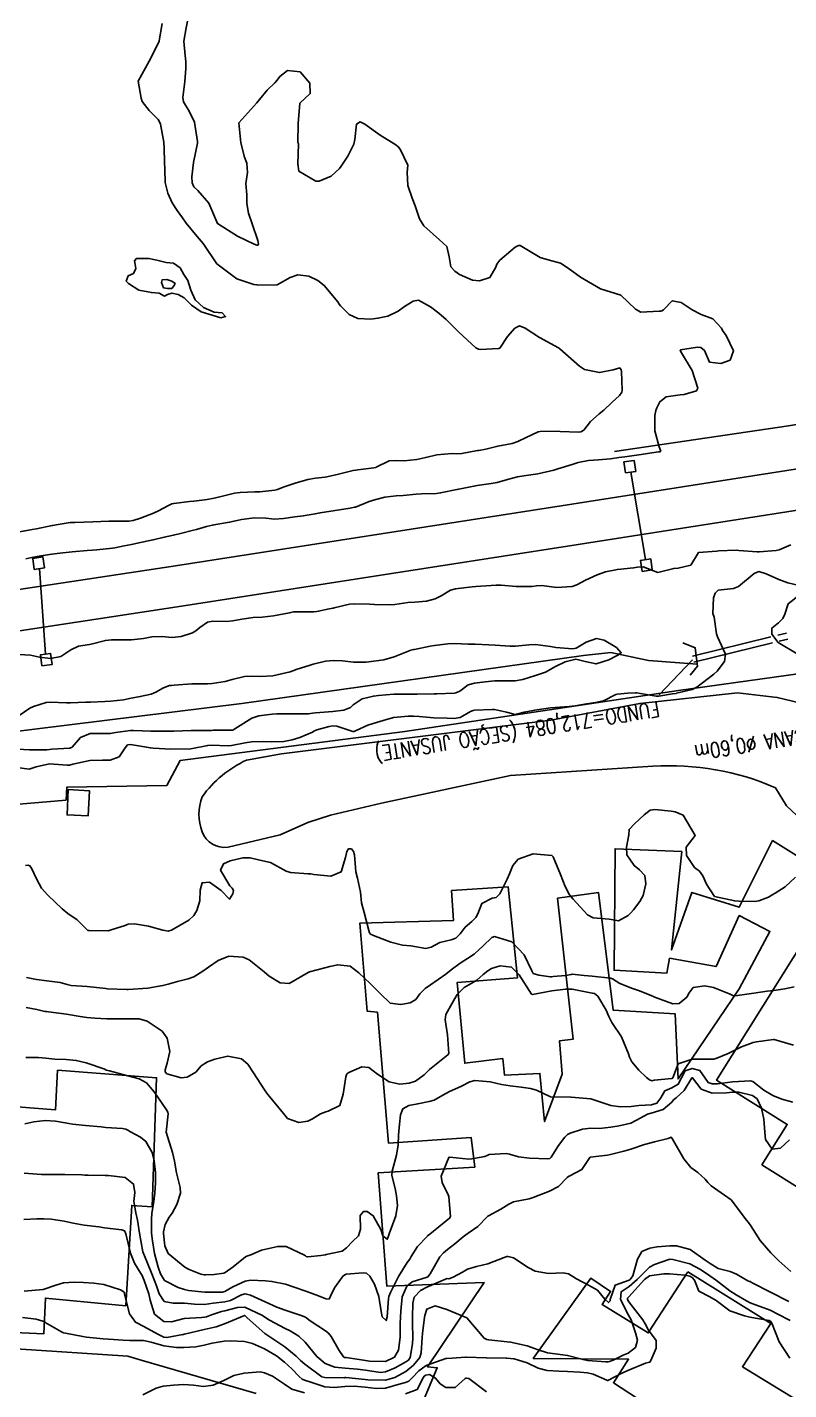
# Model space of a CAD drawing. Header units: metres. Extents: x 307586 to 320046, y 7427249 to 7434250.
# Drawn here: x 309753 to 309828.4, y 7432455.7 to 7432590.5 of the extents above; entities that cross this region are included whole.
import ezdxf

# ---------------------------------------------------------------- set-up
doc = ezdxf.new("R2010")
doc.units = ezdxf.units.M
doc.header["$MEASUREMENT"] = 0
doc.linetypes.add('TRACEJADO', pattern=[8.7, 8, -0.7])
for name, color, linetype in [('BUEIRO', 151, 'Continuous'), ('Curvas de Nivel 1m', 11, 'Continuous'), ('Curvas de Nivel 5m', 15, 'Continuous'), ('Divisa', 42, 'FENCELINE2'), ('Edificações', 30, 'Continuous'), ('Hidrografia', 140, 'Continuous'), ('Linha Férrea', 20, 'Continuous'), ('Pontes_Viadutos_Tubos', 190, 'Continuous'), ('Portico', 45, 'Continuous'), ('TEXTO', 45, 'Continuous'), ('Vias Primárias', 230, 'Continuous'), ('Vias Secundárias', 230, 'Continuous')]:
    doc.layers.add(name, color=color, linetype=linetype)
doc.styles.add('ROMANS', font='romans', dxfattribs={"height": 0.2})
doc.linetypes.add('FENCELINE2', pattern='A,0.25,-0.1,[132,ltypeshp.shx,S=0.1,R=0,X=-0.1,Y=0],-0.1,1', length=1.45)

msp = doc.modelspace()

# ---------------------------------------------------------------- linework, layer by layer
at = {"layer": 'BUEIRO', "linetype": 'TRACEJADO', "flags": 128}
for points in [[(309818.86, 7432528.26), (309828.17, 7432530.55)], [(309819, 7432527.68), (309828.31, 7432529.96)]]:
    msp.add_lwpolyline(points, dxfattribs=at)
at = {"layer": 'Curvas de Nivel 1m', "flags": 128}
for points, elevation in [([(309752.21, 7432540.57), (309753.47, 7432540.79), (309753.9, 7432540.87), (309755.47, 7432541.2), (309755.54, 7432541.21), (309755.87, 7432541.28), (309757.24, 7432541.5), (309757.48, 7432541.51), (309757.72, 7432541.51), (309759.48, 7432541.56), (309761.07, 7432541.62), (309761.48, 7432541.64), (309763.04, 7432541.64), (309763.48, 7432541.68), (309764.22, 7432541.91), (309765.49, 7432542.43), (309765.99, 7432542.65), (309766.9, 7432543.15), (309767.3, 7432543.34), (309767.5, 7432543.38), (309769.05, 7432543.57), (309769.5, 7432543.62), (309770.81, 7432543.79), (309771.51, 7432543.92), (309772.45, 7432544.14), (309773.51, 7432544.4), (309774.09, 7432544.48), (309775.52, 7432544.52), (309776.02, 7432544.53), (309777.52, 7432544.7), (309777.76, 7432544.78), (309778.34, 7432545.01), (309779.53, 7432545.4), (309780.76, 7432545.75), (309781.53, 7432545.88), (309782.5, 7432546), (309783.54, 7432546.21), (309785.26, 7432546.65), (309785.54, 7432546.69), (309785.74, 7432546.72), (309787.3, 7432546.9), (309787.5, 7432546.94), (309787.54, 7432546.96), (309788.84, 7432547.59), (309789.55, 7432547.65), (309790.3, 7432547.61), (309791.55, 7432547.72), (309792.45, 7432547.94), (309793.56, 7432548.19), (309795.07, 7432548.32), (309795.56, 7432548.31), (309796.03, 7432548.33), (309797.56, 7432548.62), (309797.7, 7432548.64), (309798.39, 7432548.77), (309799.33, 7432549), (309799.57, 7432549.06), (309800.99, 7432549.32), (309801.57, 7432549.5), (309802.38, 7432549.92), (309803.59, 7432550.48), (309803.79, 7432550.51), (309805.59, 7432550.53), (309805.75, 7432550.52), (309807.59, 7432550.43), (309807.79, 7432550.46), (309808.1, 7432550.65), (309808.77, 7432551.48), (309809.61, 7432552.26), (309810.07, 7432552.63), (309810.88, 7432553.37), (309811.64, 7432554.08), (309811.85, 7432554.4), (309811.89, 7432554.61), (309811.82, 7432556.45), (309811.79, 7432556.61), (309811.66, 7432556.79), (309811.01, 7432556.62), (309809.66, 7432556.33), (309808.18, 7432556.65), (309807.67, 7432556.98), (309805.73, 7432558.68), (309805.68, 7432558.72), (309805.58, 7432558.79), (309803.7, 7432559.81), (309802.29, 7432560.72), (309801.72, 7432560.96), (309801.27, 7432560.74), (309800.55, 7432559.9), (309799.77, 7432558.76), (309799.68, 7432558.72), (309797.84, 7432558.62), (309797.68, 7432558.65), (309797.42, 7432558.78), (309795.71, 7432560.33), (309795.25, 7432560.81), (309794.48, 7432561.58), (309793.73, 7432562.23), (309792.93, 7432562.84), (309791.74, 7432563.49), (309791.2, 7432563.4), (309790.36, 7432562.87), (309789.73, 7432562.43), (309788.69, 7432561.93), (309787.72, 7432561.72), (309787.02, 7432561.61), (309785.72, 7432561.68), (309784.86, 7432562.07), (309784, 7432562.95), (309783.89, 7432563.1), (309783.74, 7432563.33), (309782.4, 7432564.96), (309781.76, 7432565.46), (309780.86, 7432565.89), (309779.77, 7432566), (309779.02, 7432565.74), (309777.75, 7432565.02), (309775.8, 7432564.99), (309775.75, 7432565.01), (309775.72, 7432565.01), (309775.42, 7432565.05), (309773.76, 7432565.62), (309771.78, 7432567.09), (309770.4, 7432569.1), (309769.81, 7432569.81), (309768.73, 7432571.13), (309768.36, 7432571.65), (309767.85, 7432572.37), (309767.33, 7432573.15), (309766.91, 7432574.1), (309766.64, 7432575.15), (309766.6, 7432576.45), (309766.59, 7432577.15), (309766.55, 7432578.52), (309766.53, 7432579.15), (309766.2, 7432580.91), (309766.1, 7432581.16), (309765.96, 7432581.38), (309765.05, 7432582.26), (309764.37, 7432583.18), (309764.27, 7432583.48), (309763.99, 7432585.19), (309765.06, 7432587.17), (309766.04, 7432589.09), (309766.06, 7432589.14), (309766.06, 7432589.16), (309766.34, 7432590.89)], 712), ([(309752.84, 7432537.91), (309753.43, 7432538.03), (309754.33, 7432538.19), (309755.43, 7432538.37), (309756.23, 7432538.47), (309757.44, 7432538.61), (309758.93, 7432538.73), (309759.44, 7432538.75), (309759.89, 7432538.78), (309761.44, 7432538.96), (309761.66, 7432538.99), (309762.59, 7432539.2), (309763.32, 7432539.32), (309763.45, 7432539.34), (309764.95, 7432539.67), (309765.45, 7432539.79), (309766.56, 7432540.04), (309767.46, 7432540.26), (309768.17, 7432540.42), (309769.47, 7432540.74), (309769.75, 7432540.82), (309770.73, 7432541.1), (309771.33, 7432541.24), (309771.47, 7432541.26), (309773.03, 7432541.52), (309773.48, 7432541.64), (309774.22, 7432541.8), (309775.48, 7432541.96), (309776.6, 7432541.91), (309777.48, 7432541.82), (309778.36, 7432541.89), (309779.48, 7432542.06), (309780.32, 7432542.15), (309781.49, 7432542.37), (309781.98, 7432542.47), (309783.49, 7432542.7), (309784.98, 7432542.93), (309785.41, 7432543.01), (309785.49, 7432543.03), (309786.84, 7432543.57), (309787.51, 7432543.78), (309788.41, 7432543.99), (309789.51, 7432544.13), (309790.21, 7432544.18), (309791.51, 7432544.3), (309792.03, 7432544.33), (309793.52, 7432544.38), (309793.91, 7432544.43), (309795.52, 7432544.76), (309795.56, 7432544.77), (309795.71, 7432544.8), (309797.22, 7432545.09), (309797.53, 7432545.15), (309798.94, 7432545.36), (309799.53, 7432545.47), (309800.54, 7432545.76), (309801.54, 7432546.01), (309802.16, 7432546.1), (309803.54, 7432546.33), (309805.13, 7432546.69), (309805.54, 7432546.8), (309806.96, 7432547.25), (309807.55, 7432547.44), (309808.58, 7432547.63), (309809.55, 7432547.7), (309810.73, 7432547.8), (309811.56, 7432547.93), (309812.15, 7432548.01), (309813.56, 7432548.18), (309815.48, 7432548.48), (309815.56, 7432548.49), (309815.63, 7432548.5), (309815.72, 7432548.56), (309815.57, 7432549), (309815.14, 7432550.57), (309815.13, 7432552.09), (309815.24, 7432552.57), (309815.34, 7432552.85), (309815.63, 7432553.45), (309816.25, 7432553.94), (309817.64, 7432554.14), (309818.03, 7432554.15), (309819.26, 7432554.52), (309819.38, 7432554.79), (309818.83, 7432556.53), (309817.68, 7432558.44), (309817.65, 7432558.54), (309817.66, 7432558.57), (309817.68, 7432558.58), (309819.36, 7432558.85), (309819.69, 7432558.83), (309820.04, 7432558.51), (309820.53, 7432557.37), (309821.67, 7432557.22), (309822.58, 7432557.57), (309822.91, 7432558.48), (309822.21, 7432559.99), (309821.84, 7432560.49), (309821.72, 7432560.72), (309820.86, 7432561.64), (309819.73, 7432562.07), (309818.82, 7432562.53), (309817.74, 7432563.27), (309816.86, 7432563.44), (309815.98, 7432562.56), (309815.84, 7432562.45), (309815.73, 7432562.42), (309815.57, 7432562.41), (309813.73, 7432562.33), (309813.21, 7432562.6), (309811.75, 7432564.01), (309809.76, 7432564.64), (309807.77, 7432565.77), (309806.55, 7432566.67), (309805.79, 7432567.17), (309804.58, 7432567.49), (309803.79, 7432567.73), (309802.13, 7432568.73), (309801.81, 7432568.9), (309801.62, 7432568.92), (309801.3, 7432568.74), (309799.79, 7432567.45), (309799.48, 7432567.07), (309799.39, 7432566.76), (309798.79, 7432565.75), (309797.77, 7432565.4), (309797.07, 7432565.49), (309795.78, 7432566.04), (309795.34, 7432566.37), (309794.94, 7432566.81), (309794.77, 7432567.79), (309794.53, 7432568.82), (309793.81, 7432569.46), (309792.26, 7432570.85), (309791.84, 7432571.55), (309791.41, 7432572.85), (309791.11, 7432573.61), (309790.67, 7432574.86), (309790.61, 7432576.14), (309790.66, 7432576.86), (309789.92, 7432578.45), (309789.73, 7432578.68), (309789.49, 7432578.88), (309787.94, 7432579.84), (309786.43, 7432580.92), (309785.96, 7432581.14), (309785.6, 7432580.93), (309785.44, 7432579.41), (309785.34, 7432578.93), (309784.72, 7432577.74), (309784.2, 7432576.95), (309784.07, 7432576.77), (309783.9, 7432576.55), (309783.08, 7432575.77), (309781.88, 7432575.28), (309781.56, 7432575.29), (309779.89, 7432576.26), (309779.78, 7432576.99), (309779.86, 7432578.93), (309779.85, 7432578.99), (309779.8, 7432579.11), (309779.81, 7432580.99), (309779.97, 7432582.99), (309781.02, 7432583.95), (309780.97, 7432584.98), (309780.01, 7432586.09), (309778.77, 7432586.25), (309778, 7432585.63), (309777.75, 7432585.27), (309777.52, 7432585.02), (309776.74, 7432584.28), (309775.98, 7432583.35), (309775.74, 7432583.04), (309773.95, 7432581.07), (309774.15, 7432579.07), (309774.49, 7432577.64), (309774.72, 7432577.06), (309774.81, 7432576.13), (309774.65, 7432575.06), (309774.72, 7432573.92), (309774.74, 7432573.06), (309774.9, 7432572.11), (309775.26, 7432571.05), (309775.81, 7432569.42), (309775.89, 7432569.04), (309775.87, 7432568.98), (309775.8, 7432568.95), (309775.72, 7432568.96), (309775.46, 7432569.05), (309773.81, 7432569.84), (309771.83, 7432571.09), (309770.97, 7432573.1), (309769.87, 7432574.35), (309769.48, 7432574.72), (309769.31, 7432575.12), (309769.29, 7432575.71), (309769.47, 7432577.12), (309769.86, 7432579.05), (309769.85, 7432579.11), (309769.84, 7432579.2), (309769.55, 7432581.12), (309769.04, 7432582.2), (309768.47, 7432583.13), (309768.4, 7432583.56), (309768.61, 7432585.13), (309768.71, 7432586.43), (309768.71, 7432587.13), (309768.63, 7432587.73), (309768.51, 7432589.13), (309768.72, 7432590.47), (309768.85, 7432591.13)], 713), ([(309828.59, 7432539.28), (309827.45, 7432538.8), (309827.14, 7432538.73), (309825.45, 7432538.61), (309825.27, 7432538.61), (309823.45, 7432538.74), (309823.17, 7432538.75), (309821.45, 7432538.68), (309821.26, 7432538.67), (309819.44, 7432538.52), (309818.69, 7432537.27), (309817.43, 7432536.99), (309817.01, 7432536.96), (309815.42, 7432536.56), (309813.96, 7432537.12), (309813.43, 7432537.07), (309813.02, 7432537), (309811.43, 7432536.85), (309810.24, 7432536.63), (309809.42, 7432536.32), (309808.27, 7432535.79), (309807.41, 7432535.33), (309806.93, 7432535.15), (309805.41, 7432535.06), (309803.95, 7432535.25), (309803.41, 7432535.22), (309802.97, 7432535.16), (309801.41, 7432535.15), (309799.93, 7432535.28), (309799.41, 7432535.29), (309798.91, 7432535.26), (309797.41, 7432535.16), (309797.06, 7432535.13), (309795.4, 7432534.94), (309794.9, 7432534.81), (309793.99, 7432534.23), (309793.39, 7432533.93), (309792.52, 7432533.71), (309791.38, 7432533.62), (309790.68, 7432533.57), (309789.38, 7432533.39), (309788.92, 7432533.34), (309787.38, 7432533.37), (309786.88, 7432533.41), (309785.38, 7432533.45), (309784.91, 7432533.4), (309783.37, 7432533.05), (309783.29, 7432533.03), (309782.9, 7432532.95), (309781.66, 7432532.68), (309781.37, 7432532.65), (309779.69, 7432532.66), (309779.37, 7432532.64), (309778.95, 7432532.57), (309777.37, 7432532.26), (309776.25, 7432532.14), (309775.36, 7432532.09), (309774.24, 7432531.93), (309773.36, 7432531.77), (309772.72, 7432531.71), (309771.36, 7432531.73), (309770.83, 7432531.63), (309770.08, 7432531.1), (309769.69, 7432530.76), (309769.35, 7432530.59), (309768.24, 7432530.23), (309767.34, 7432530.13), (309766.28, 7432530.21), (309765.34, 7432530.18), (309764.5, 7432530.01), (309763.33, 7432529.88), (309762.66, 7432529.87), (309761.33, 7432529.87), (309760.73, 7432529.82), (309759.33, 7432529.46), (309759.14, 7432529.42), (309758.06, 7432529.25), (309757.32, 7432528.89), (309756.33, 7432528.25), (309755.31, 7432528.05), (309754.19, 7432528.17), (309753.31, 7432528.38), (309752.2, 7432528.44)], 713), ([(309751.46, 7432517.33), (309753.18, 7432517.08), (309753.87, 7432517.3), (309755.19, 7432517.61), (309756.96, 7432517.49), (309757.19, 7432517.49), (309757.51, 7432517.58), (309759.19, 7432517.94), (309760.43, 7432517.98), (309761.19, 7432517.97), (309762.09, 7432518.3), (309762.69, 7432519.2), (309762.92, 7432519.48), (309763.21, 7432519.52), (309765.18, 7432519.18), (309765.2, 7432519.18), (309765.46, 7432519.16), (309767.2, 7432519.05), (309769.2, 7432519.11), (309770.86, 7432519.44), (309771.21, 7432519.46), (309772.88, 7432519.4), (309773.21, 7432519.41), (309774.58, 7432519.68), (309775.21, 7432519.79), (309776.42, 7432519.83), (309777.21, 7432519.79), (309778.39, 7432519.83), (309779.22, 7432519.98), (309779.98, 7432520.23), (309781.23, 7432520.76), (309781.36, 7432520.84), (309781.65, 7432520.97), (309782.87, 7432521.32), (309783.24, 7432521.37), (309783.64, 7432521.35), (309784.93, 7432520.92), (309785.23, 7432520.8), (309785.35, 7432520.8), (309785.56, 7432520.92), (309786.71, 7432521.43), (309787.24, 7432521.6), (309788.23, 7432521.9), (309789.25, 7432522.2), (309790.72, 7432522.33), (309791.25, 7432522.32), (309791.81, 7432522.29), (309793.25, 7432522.18), (309794.56, 7432522.12), (309795.25, 7432522.1), (309795.85, 7432522.19), (309796.89, 7432522.78), (309797.14, 7432522.9), (309797.26, 7432522.92), (309799.02, 7432523), (309799.26, 7432522.98), (309800.43, 7432522.74), (309801.07, 7432522.55), (309801.25, 7432522.51), (309801.44, 7432522.53), (309802.19, 7432522.72), (309803.08, 7432522.89), (309803.26, 7432522.91), (309804.79, 7432523.15), (309805.26, 7432523.19), (309806.65, 7432523.27), (309807.26, 7432523.35), (309808.37, 7432523.55), (309809.27, 7432523.69), (309810.04, 7432523.86), (309811.28, 7432524.46), (309811.39, 7432524.5), (309812.47, 7432524.6), (309813.23, 7432524.65), (309813.28, 7432524.64), (309813.34, 7432524.64), (309813.7, 7432524.58), (309815.28, 7432524.3), (309815.53, 7432524.31), (309816.87, 7432524.54), (309817.24, 7432524.58), (309817.28, 7432524.59), (309818.84, 7432524.98), (309819.29, 7432525.2), (309820.98, 7432526.49), (309821.31, 7432526.79), (309822.04, 7432527.75), (309822.12, 7432528.48), (309821.35, 7432530.17), (309821.25, 7432530.49), (309820.99, 7432532.12), (309820.88, 7432532.5), (309820.94, 7432534.04), (309821.09, 7432534.49), (309821.41, 7432534.8), (309822.91, 7432534.98), (309823.41, 7432535.16), (309824.96, 7432536.45), (309825.42, 7432536.64), (309826.15, 7432536.43), (309827.42, 7432535.87), (309828.31, 7432535.51), (309829.41, 7432535.26)], 713), ([(309829.4, 7432534.27), (309828.34, 7432533.46), (309828.01, 7432532.41), (309827.81, 7432531.98), (309827.36, 7432531.57), (309826.73, 7432531.05), (309826.72, 7432530.43), (309827.34, 7432529.63), (309829.24, 7432528.49)], 713), ([(309751.45, 7432519.08), (309753.2, 7432518.99), (309754.92, 7432519.01), (309755.2, 7432519.03), (309755.43, 7432519.05), (309757.2, 7432519.17), (309757.43, 7432519.26), (309758.25, 7432520.21), (309759.22, 7432520.62), (309759.84, 7432520.6), (309761.22, 7432520.6), (309761.72, 7432520.71), (309763.23, 7432520.91), (309763.51, 7432520.91), (309765.23, 7432520.86), (309765.53, 7432520.86), (309767.23, 7432520.86), (309767.51, 7432520.86), (309769.23, 7432520.9), (309769.43, 7432520.9), (309771.23, 7432520.92), (309771.39, 7432520.93), (309773.23, 7432520.94), (309773.34, 7432520.96), (309773.56, 7432521.07), (309775.24, 7432522.13), (309775.93, 7432522.35), (309777.25, 7432522.53), (309777.69, 7432522.57), (309779.25, 7432522.56), (309780.84, 7432522.57), (309781.25, 7432522.63), (309781.54, 7432522.67), (309783.25, 7432522.78), (309784.34, 7432522.93), (309784.99, 7432523.19), (309785.26, 7432523.45), (309786.14, 7432524.04), (309787.27, 7432524.32), (309787.78, 7432524.39), (309789.28, 7432524.5), (309789.65, 7432524.51), (309791.28, 7432524.52), (309791.6, 7432524.52), (309793.28, 7432524.55), (309793.55, 7432524.55), (309795.28, 7432524.61), (309795.44, 7432524.64), (309795.82, 7432524.79), (309796.65, 7432525.43), (309797.29, 7432525.61), (309798.33, 7432525.73), (309799.29, 7432525.84), (309800.39, 7432525.84), (309801.29, 7432525.81), (309802.05, 7432525.97), (309803.3, 7432526.34), (309804.3, 7432526.7), (309805.31, 7432527.25), (309806.26, 7432527.72), (309807.32, 7432527.96), (309808.22, 7432527.75), (309809.31, 7432527.5), (309810.59, 7432527.89), (309811.32, 7432528.3), (309811.53, 7432528.39), (309811.8, 7432528.61), (309811.33, 7432529.11), (309810.13, 7432529.84), (309809.34, 7432530.03), (309808.33, 7432529.66), (309807.33, 7432529.05), (309807, 7432528.99), (309805.33, 7432529.13), (309804.81, 7432529.21), (309803.33, 7432529.42), (309802.65, 7432529.4), (309801.33, 7432529.25), (309800.82, 7432529.25), (309799.33, 7432529.36), (309798.71, 7432529.39), (309797.33, 7432529.44), (309796.65, 7432529.47), (309795.33, 7432529.53), (309794.65, 7432529.49), (309793.33, 7432529.33), (309792.9, 7432529.27), (309791.32, 7432528.94), (309791.25, 7432528.92), (309790.98, 7432528.86), (309789.32, 7432528.19), (309788.31, 7432527.89), (309787.31, 7432527.76), (309786.54, 7432527.68), (309785.31, 7432527.68), (309784.19, 7432527.82), (309783.31, 7432527.85), (309782.51, 7432527.76), (309781.31, 7432527.46), (309780.92, 7432527.36), (309779.71, 7432526.99), (309779.3, 7432526.82), (309779.03, 7432526.72), (309777.3, 7432526.31), (309776.08, 7432526.24), (309775.3, 7432526.3), (309774.51, 7432526.27), (309773.29, 7432525.96), (309772.59, 7432525.77), (309771.29, 7432525.55), (309770.85, 7432525.53), (309769.29, 7432525.54), (309767.55, 7432525.4), (309767.29, 7432525.38), (309767.08, 7432525.35), (309766.48, 7432525.15), (309765.73, 7432524.7), (309765.27, 7432524.51), (309764.18, 7432524.27), (309763.27, 7432524.1), (309762.51, 7432523.95), (309761.26, 7432523.82), (309760.68, 7432523.79), (309759.26, 7432523.71), (309758.8, 7432523.7), (309757.26, 7432523.65), (309756.88, 7432523.65), (309755.26, 7432523.71), (309754.86, 7432523.68), (309753.6, 7432523.3), (309753.25, 7432523.12), (309752.18, 7432522.39)], 712), ([(309752.82, 7432507.55), (309753.07, 7432507.59), (309753.26, 7432507.5), (309753.4, 7432507.3), (309753.93, 7432506.17), (309754.4, 7432505.29), (309755.03, 7432504.6), (309756.44, 7432503.27), (309757.01, 7432502.79), (309757.92, 7432502.16), (309758.88, 7432501.23), (309758.99, 7432501.13), (309759.12, 7432501.1), (309760.99, 7432501.09), (309761.09, 7432501.11), (309761.41, 7432501.21), (309762.6, 7432501.59), (309763, 7432501.73), (309763.61, 7432501.79), (309765, 7432501.53), (309766.43, 7432501.15), (309766.99, 7432501.06), (309767.06, 7432501.07), (309767.26, 7432501.14), (309769, 7432502.13), (309769.5, 7432502.61), (309769.79, 7432503.1), (309770.07, 7432504.06), (309770.11, 7432505.1), (309770.31, 7432505.84), (309771.05, 7432505.89), (309772.19, 7432505.08), (309773.03, 7432504.23), (309773.35, 7432504.75), (309773.42, 7432505.06), (309773.29, 7432505.31), (309773.05, 7432505.54), (309772.14, 7432507.08), (309772.42, 7432507.73), (309773.07, 7432508.01), (309774.33, 7432508.3), (309775.08, 7432508.3), (309776.03, 7432508.08), (309777.07, 7432507.84), (309778.63, 7432507), (309779.06, 7432506.85), (309780.82, 7432506.74), (309781.06, 7432506.72), (309781.37, 7432506.66), (309783.06, 7432506.49), (309784.08, 7432506.93), (309784.49, 7432508.35), (309784.63, 7432508.93), (309784.81, 7432509.21), (309785.09, 7432509.19), (309785.28, 7432508.92), (309785.38, 7432508.61), (309785.52, 7432506.92), (309785.68, 7432506.29), (309785.99, 7432504.91), (309786.09, 7432503.84), (309786.35, 7432502.91), (309786.8, 7432501.1), (309786.87, 7432500.9), (309786.99, 7432500.76), (309787.28, 7432500.61), (309788.98, 7432499.95), (309790.16, 7432499.68), (309790.97, 7432499.6), (309792.46, 7432499.34), (309792.97, 7432499.47), (309793.86, 7432499.94), (309794.98, 7432500.2), (309795.42, 7432500.36), (309795.87, 7432500.79), (309796.34, 7432501.44), (309797.01, 7432502), (309797.4, 7432502.39), (309797.59, 7432502.77), (309798, 7432503.8), (309799.04, 7432504.3), (309799.41, 7432504.39), (309799.8, 7432504.75), (309800.51, 7432506.19), (309800.74, 7432506.73), (309801.07, 7432507.54), (309801.61, 7432508.19), (309803.08, 7432508.71), (309804.94, 7432508.54), (309805.08, 7432508.4), (309805.79, 7432506.67), (309806.25, 7432505.47), (309806.69, 7432504.66), (309807.04, 7432504.21), (309808.48, 7432502.65), (309809.01, 7432502.37), (309810.62, 7432502.23), (309811.01, 7432502.16), (309811.55, 7432502.07), (309812.49, 7432502.6), (309812.76, 7432502.85), (309813.02, 7432503.15), (309813.64, 7432503.98), (309813.96, 7432504.58), (309814.23, 7432505.75), (309814.14, 7432506.57), (309813.62, 7432507.13), (309813.07, 7432507.54), (309812.37, 7432508.6), (309812.32, 7432509.37), (309812.55, 7432510.6), (309812.59, 7432511.12), (309813.12, 7432511.68), (309814.06, 7432512.58), (309814.67, 7432513.04), (309815.14, 7432513.1), (309816.75, 7432512.93), (309817.14, 7432512.87), (309817.95, 7432512.53), (309819.11, 7432510.52), (309818.24, 7432509.38), (309818.28, 7432508.53), (309819.07, 7432507.35), (309819.55, 7432506.99), (309819.87, 7432506.51), (309820.26, 7432505.7), (309821.04, 7432504.49), (309823.04, 7432504.05), (309823.49, 7432504.01), (309825.04, 7432504), (309825.43, 7432504.04), (309826.39, 7432504.43), (309826.8, 7432504.67), (309827.05, 7432504.8), (309828.03, 7432505.43), (309829.06, 7432506.4)], 714), ([(309752.9, 7432493.49), (309753.93, 7432493.29), (309754.72, 7432493.11), (309754.89, 7432493.09), (309755.1, 7432493.07), (309756.89, 7432492.83), (309758.24, 7432492.6), (309758.89, 7432492.5), (309759.67, 7432492.43), (309760.88, 7432492.37), (309761.73, 7432492.36), (309762.88, 7432492.38), (309764.07, 7432492.36), (309764.88, 7432492.14), (309766.35, 7432491.15), (309766.86, 7432490.45), (309767.1, 7432489.14), (309766.83, 7432487.98), (309766.64, 7432487.33), (309766.66, 7432487.14), (309766.82, 7432486.94), (309768.23, 7432486.53), (309768.82, 7432486.6), (309769.68, 7432487.1), (309770.21, 7432487.72), (309770.83, 7432488.13), (309771.55, 7432488.37), (309772.84, 7432488.69), (309774.22, 7432488.43), (309774.83, 7432487.89), (309775.41, 7432487.03), (309776.49, 7432485.34), (309776.71, 7432485.02), (309776.8, 7432484.9), (309778.35, 7432483), (309778.77, 7432482.51), (309779.88, 7432482.1), (309780.77, 7432482.26), (309781.24, 7432482.49), (309782.04, 7432482.96), (309782.55, 7432483.18), (309782.78, 7432483.23), (309783.94, 7432483.78), (309784.26, 7432484.93), (309784.54, 7432486.64), (309784.65, 7432486.92), (309784.82, 7432487.07), (309786.11, 7432487.63), (309786.83, 7432487.56), (309787.67, 7432486.89), (309788.82, 7432486.13), (309789.87, 7432485.92), (309790.81, 7432486), (309791.45, 7432486.21), (309792.3, 7432486.84), (309792.55, 7432487.11), (309792.83, 7432487.37), (309794.64, 7432488.8), (309794.72, 7432488.93), (309794.61, 7432490.8), (309794.37, 7432492.29), (309794.44, 7432492.81), (309794.59, 7432493.11), (309794.91, 7432493.64), (309795.32, 7432494.39), (309795.57, 7432494.79), (309796.25, 7432495.46), (309796.93, 7432495.87), (309797.51, 7432496.2), (309798.15, 7432496.77), (309798.58, 7432497.13), (309798.95, 7432497.34), (309799.83, 7432497.62), (309800.95, 7432497.5), (309801.69, 7432496.72), (309802.92, 7432494.83), (309803.01, 7432494.79), (309804.93, 7432495.14), (309806.28, 7432495.32), (309806.93, 7432495.3), (309808.6, 7432494.97), (309808.93, 7432494.92), (309809.16, 7432494.87), (309809.48, 7432494.63), (309810.3, 7432493.22), (309810.57, 7432492.61), (309810.66, 7432492.39), (309810.89, 7432492.01), (309811.82, 7432490.6), (309812.53, 7432488.91), (309812.62, 7432488.59), (309812.84, 7432488.12), (309813.54, 7432487.29), (309814.32, 7432486.57), (309814.59, 7432486.33), (309814.82, 7432486.23), (309815.07, 7432486.3), (309816.82, 7432486.46), (309816.87, 7432486.49), (309816.9, 7432486.54), (309817.44, 7432487.93), (309818.84, 7432488.39), (309820.73, 7432488.38), (309820.84, 7432488.37), (309820.96, 7432488.37), (309821.27, 7432488.49), (309822.38, 7432488.95), (309822.85, 7432489.18), (309823.71, 7432489.61), (309824.87, 7432490.04), (309825.19, 7432490.11), (309826.87, 7432490.34), (309826.95, 7432490.34), (309828.86, 7432489.77)], 716), ([(309752.84, 7432488.56), (309754.1, 7432488.55), (309754.83, 7432488.48), (309755.73, 7432488.38), (309756.83, 7432488.34), (309757.84, 7432488.25), (309758.83, 7432488.02), (309760.66, 7432487.38), (309760.82, 7432487.3), (309761.14, 7432487.21), (309762.82, 7432486.78), (309764.09, 7432486.45), (309764.81, 7432486.03), (309765.55, 7432485.15), (309766.78, 7432483.36), (309766.92, 7432483.14), (309766.95, 7432482.96), (309766.75, 7432481.14), (309767.39, 7432479.13), (309767.56, 7432478.29), (309767.77, 7432477.13), (309768.13, 7432475.69), (309768.15, 7432475.13), (309767.79, 7432474.01), (309767.33, 7432473.13), (309767.05, 7432472.74), (309766.64, 7432472.01), (309766.49, 7432471.29), (309766.48, 7432471.14), (309766.61, 7432469.91), (309766.93, 7432469.14), (309768.59, 7432467.79), (309769.02, 7432467.55), (309770.19, 7432467.1), (309770.52, 7432467.03), (309770.58, 7432467.02), (309770.65, 7432467.02), (309771.49, 7432467.08), (309772.45, 7432467.21), (309772.58, 7432467.26), (309773.38, 7432467.84), (309774.6, 7432468.81), (309774.75, 7432468.89), (309775.13, 7432469.03), (309776.17, 7432469.47), (309776.61, 7432469.57), (309777.79, 7432469.84), (309778.62, 7432469.85), (309780.43, 7432468.97), (309780.53, 7432468.9), (309780.6, 7432468.86), (309780.76, 7432468.81), (309782.06, 7432468.96), (309782.52, 7432469.03), (309782.6, 7432469.04), (309784.16, 7432469.37), (309784.61, 7432469.71), (309785.19, 7432470.35), (309785.78, 7432470.91), (309785.99, 7432471.55), (309785.94, 7432472.91), (309786.27, 7432473.29), (309786.66, 7432473.32), (309787.25, 7432472.89), (309788.01, 7432471.51), (309788.2, 7432470.88), (309788.63, 7432470.55), (309788.72, 7432470.79), (309788.75, 7432470.88), (309788.84, 7432471.08), (309789.5, 7432472.87), (309789.64, 7432473.9), (309789.55, 7432474.87), (309789.42, 7432475.59), (309789.1, 7432476.87), (309789.11, 7432477.28), (309789.55, 7432478.87), (309789.72, 7432479.89), (309789.76, 7432480.86), (309789.86, 7432481.96), (309789.96, 7432482.86), (309790.17, 7432483.47), (309790.79, 7432483.8), (309791.66, 7432483.97), (309792.79, 7432484.19), (309793.29, 7432484.33), (309794.13, 7432484.81), (309794.81, 7432485.17), (309795.93, 7432485.67), (309796.82, 7432486.14), (309797.32, 7432486.27), (309798.82, 7432486.14), (309799.96, 7432485.89), (309800.81, 7432485.74), (309801.91, 7432485.62), (309802.81, 7432485.48), (309803.42, 7432485.31), (309804.72, 7432484.68), (309804.8, 7432484.65), (309804.84, 7432484.64), (309806.8, 7432484.63), (309806.84, 7432484.62), (309808.8, 7432484.44), (309809.08, 7432484.36), (309810.79, 7432483.79), (309811.73, 7432483.66), (309812.79, 7432483.7), (309813.56, 7432483.81), (309814.79, 7432483.86), (309815.34, 7432484.01), (309815.74, 7432484.55), (309816.12, 7432485.24), (309816.81, 7432485.54), (309817.45, 7432485.9), (309817.78, 7432486.53), (309818.12, 7432487.23), (309818.83, 7432487.47), (309819.59, 7432487.27), (309820.12, 7432486.5), (309820.4, 7432486.08), (309820.82, 7432485.93), (309821.35, 7432485.95), (309822.82, 7432486.13), (309824.61, 7432486.23), (309824.82, 7432486.16), (309825.92, 7432485.32), (309826.81, 7432484.77), (309827.71, 7432484.41), (309828.8, 7432484.11)], 717), ([(309752.76, 7432481.97), (309753.64, 7432482.17), (309754.76, 7432482.31), (309755.79, 7432482.24), (309756.76, 7432482.08), (309757.47, 7432481.96), (309758.76, 7432481.81), (309760.3, 7432481.67), (309760.76, 7432481.63), (309762.44, 7432481.51), (309762.76, 7432481.46), (309762.94, 7432481.37), (309763.22, 7432481.18), (309764.22, 7432480.65), (309764.74, 7432480.24), (309765.35, 7432479.15), (309765.56, 7432478.31), (309765.68, 7432477.15), (309765.69, 7432476.15), (309765.64, 7432475.15), (309765.54, 7432474.28), (309765.34, 7432473.15), (309765.28, 7432472.52), (309765.3, 7432471.15), (309765.38, 7432470.4), (309765.6, 7432469.15), (309765.96, 7432467.78), (309766.18, 7432467.14), (309766.58, 7432466.49), (309767.92, 7432465.78), (309768.57, 7432465.59), (309768.95, 7432465.5), (309770.57, 7432465.31), (309772.31, 7432465.32), (309772.57, 7432465.39), (309773.35, 7432465.84), (309774.58, 7432466.42), (309775.1, 7432466.51), (309776.58, 7432466.43), (309777.21, 7432466.38), (309778.57, 7432466.11), (309779.41, 7432465.83), (309780.57, 7432465.41), (309781.84, 7432464.96), (309782.56, 7432464.67), (309782.87, 7432464.64), (309783.02, 7432464.94), (309783.4, 7432465.76), (309784.26, 7432466.92), (309784.58, 7432467.11), (309786.25, 7432467.24), (309786.59, 7432467.19), (309786.9, 7432466.9), (309787.36, 7432466.11), (309787.79, 7432464.89), (309788.02, 7432463.4), (309788.13, 7432462.88), (309788.53, 7432462.5), (309788.62, 7432462.88), (309788.75, 7432464.69), (309788.8, 7432464.88), (309788.97, 7432465.28), (309789.76, 7432466.86), (309790.6, 7432468.24), (309790.86, 7432468.59), (309791.02, 7432468.85), (309791.62, 7432469.84), (309792.58, 7432470.83), (309792.61, 7432470.86), (309792.63, 7432470.88), (309792.87, 7432471.06), (309794.65, 7432472.5), (309794.81, 7432472.64), (309794.9, 7432472.8), (309794.74, 7432474.74), (309794.73, 7432474.8), (309794.68, 7432474.95), (309794.07, 7432476.18), (309793.96, 7432476.81), (309794.72, 7432478.65), (309794.83, 7432478.69), (309796.72, 7432478.49), (309797, 7432478.5), (309798.3, 7432478.76), (309798.6, 7432478.88), (309798.73, 7432478.94), (309800.42, 7432479.04), (309800.73, 7432478.97), (309801.64, 7432478.72), (309802.72, 7432478.59), (309804.55, 7432478.52), (309804.72, 7432478.55), (309804.81, 7432478.6), (309804.88, 7432478.68), (309805.59, 7432479.82), (309806.23, 7432480.67), (309806.49, 7432480.93), (309806.76, 7432481.05), (309807.97, 7432481.44), (309808.76, 7432481.54), (309809.65, 7432481.51), (309810.76, 7432481.64), (309811.6, 7432481.77), (309812.77, 7432482.04), (309813.73, 7432482.58), (309814.4, 7432482.94), (309814.78, 7432483.02), (309815.95, 7432483.39), (309816.8, 7432484.13), (309816.99, 7432484.35), (309817.24, 7432484.54), (309818.05, 7432485.29), (309818.79, 7432486.52), (309818.8, 7432486.54), (309818.82, 7432486.55), (309818.85, 7432486.54), (309818.86, 7432486.52), (309819.73, 7432485.42), (309820.81, 7432485.03), (309822.23, 7432485.05), (309822.81, 7432485.1), (309823.46, 7432485.11), (309824.81, 7432484.79), (309825.25, 7432484.44), (309825.68, 7432483.54), (309825.94, 7432482.43), (309826.03, 7432481.16), (309826.09, 7432480.43), (309826.74, 7432479.48), (309827.57, 7432479.58), (309828.47, 7432480.4)], 718), ([(309752.7, 7432477.11), (309754.39, 7432476.98), (309754.7, 7432476.96), (309755.03, 7432476.95), (309756.7, 7432476.95), (309758.39, 7432476.92), (309758.7, 7432476.91), (309759.03, 7432476.89), (309760.7, 7432476.86), (309761.05, 7432476.86), (309762.7, 7432476.68), (309763.52, 7432476.01), (309763.63, 7432475.18), (309763.56, 7432474.29), (309763.75, 7432473.17), (309763.91, 7432472.44), (309764.11, 7432471.17), (309764.45, 7432469.31), (309764.49, 7432469.16), (309764.52, 7432469.08), (309764.6, 7432468.92), (309765.33, 7432467.15), (309765.78, 7432465.94), (309766.06, 7432465.15), (309766.55, 7432464.41), (309767.44, 7432464.24), (309768.55, 7432464.22), (309769.54, 7432464.12), (309770.55, 7432464.11), (309771.41, 7432464.22), (309772.55, 7432464.36), (309773.11, 7432464.5), (309774.2, 7432465.05), (309774.56, 7432465.16), (309775.1, 7432465.03), (309776.55, 7432464.35), (309777.71, 7432463.85), (309778.54, 7432463.54), (309780.2, 7432462.98), (309780.44, 7432462.88), (309780.53, 7432462.83), (309781.01, 7432462.49), (309782.52, 7432461.5), (309782.83, 7432461.26), (309783.09, 7432460.94), (309783.87, 7432459.55), (309784.29, 7432458.92), (309784.42, 7432458.86), (309784.48, 7432458.85), (309784.56, 7432458.84), (309786.48, 7432458.55), (309786.89, 7432458.48), (309788.48, 7432458.47), (309789.35, 7432458.87), (309789.76, 7432459.59), (309789.91, 7432460.86), (309789.91, 7432462.25), (309789.94, 7432462.86), (309789.97, 7432463.43), (309790.12, 7432464.86), (309790.57, 7432465.9), (309791.09, 7432466.33), (309792.58, 7432466.79), (309792.67, 7432466.83), (309792.9, 7432467.14), (309793.84, 7432468.81), (309794.21, 7432469.21), (309794.61, 7432469.53), (309795.32, 7432470.1), (309796.14, 7432470.78), (309796.41, 7432471.01), (309796.64, 7432471.17), (309797.59, 7432471.83), (309798.53, 7432472.76), (309798.58, 7432472.83), (309798.65, 7432472.88), (309799.88, 7432473.52), (309800.67, 7432474.04), (309801.14, 7432474.26), (309802.68, 7432474.56), (309802.8, 7432474.59), (309803.09, 7432474.7), (309804.69, 7432475.33), (309805.58, 7432475.79), (309806.46, 7432476.66), (309806.58, 7432476.78), (309806.7, 7432476.85), (309807.91, 7432477.45), (309808.69, 7432478.64), (309808.7, 7432478.66), (309808.72, 7432478.67), (309810.45, 7432478.89), (309810.73, 7432478.95), (309812.07, 7432479.26), (309812.74, 7432479.47), (309814.11, 7432479.94), (309814.75, 7432480.09), (309815.11, 7432480.19), (309816.45, 7432480.54), (309816.67, 7432480.62), (309816.75, 7432480.65), (309816.86, 7432480.54), (309816.98, 7432480.31), (309817.99, 7432478.53), (309818.71, 7432477.65), (309819.38, 7432477.18), (309820.12, 7432476.5), (309820.38, 7432476.17), (309820.7, 7432475.85), (309822.68, 7432474.47), (309824.22, 7432472.45), (309824.42, 7432472.22), (309824.65, 7432471.89), (309825.55, 7432470.43), (309826.61, 7432469.2), (309827.41, 7432468.41), (309828.59, 7432467.37)], 719), ([(309752.69, 7432465.43), (309754.57, 7432465.59), (309755.83, 7432466.01), (309756.57, 7432466.23), (309757.63, 7432466.31), (309758.57, 7432466.28), (309759.57, 7432466.22), (309760.57, 7432466.07), (309762.21, 7432465.55), (309762.56, 7432465.35), (309762.61, 7432465.23), (309762.62, 7432465.19), (309762.63, 7432465.12), (309763.12, 7432463.18), (309763.7, 7432462.34), (309764.52, 7432461.91), (309765.91, 7432461.15), (309766.51, 7432460.86), (309766.82, 7432460.82), (309768.4, 7432461.12), (309768.49, 7432461.14), (309768.51, 7432461.15), (309768.55, 7432461.16), (309770.52, 7432461.64), (309771.7, 7432461.9), (309772.52, 7432462.17), (309774.49, 7432463), (309774.53, 7432463), (309774.78, 7432462.79), (309776.51, 7432461.22), (309776.8, 7432461.02), (309778.5, 7432459.92), (309779.62, 7432458.98), (309780.06, 7432458.55), (309780.48, 7432458.19), (309782.17, 7432456.95), (309782.46, 7432456.86), (309784.39, 7432456.85), (309784.46, 7432456.86), (309784.52, 7432456.86), (309786.46, 7432456.68), (309786.7, 7432456.65), (309788.46, 7432456.62), (309789.38, 7432456.87), (309790.47, 7432457.48), (309791.23, 7432458.08), (309791.85, 7432458.84), (309792.01, 7432459.31), (309792.1, 7432460.83), (309792.13, 7432461.22), (309792.33, 7432462.83), (309792.35, 7432463.01), (309792.55, 7432463.64), (309793.39, 7432463.97), (309794.55, 7432463.62), (309796.53, 7432462.78), (309798.22, 7432460.76), (309798.51, 7432460.62), (309798.68, 7432460.59), (309800.51, 7432460.42), (309800.85, 7432460.38), (309802.5, 7432460.02), (309803.59, 7432459.6), (309804.49, 7432459.3), (309806.03, 7432459.12), (309806.49, 7432459.06), (309808.03, 7432458.64), (309808.48, 7432458.57), (309810.29, 7432458.43), (309810.48, 7432458.42), (309810.64, 7432458.45), (309811, 7432458.6), (309812, 7432459.08), (309812.49, 7432459.27), (309813.23, 7432459.85), (309813.4, 7432460.58), (309813.23, 7432461.29), (309812.79, 7432462.59), (309812.54, 7432463.05), (309811.73, 7432464.6), (309811.81, 7432465.36), (309812.58, 7432465.88), (309813.39, 7432466.58), (309814.6, 7432467.78), (309815.09, 7432468.06), (309816.52, 7432468.54), (309816.58, 7432468.56), (309816.6, 7432468.57), (309816.9, 7432468.54), (309818.6, 7432468.12), (309819.65, 7432467.56), (309820.59, 7432466.95), (309821.23, 7432466.48), (309822.57, 7432465.44), (309823.18, 7432465.07), (309824.2, 7432464.45), (309824.56, 7432464.26), (309824.82, 7432464.18), (309826.55, 7432463.54), (309828.32, 7432462.62), (309828.53, 7432462.51)], 721), ([(309752.53, 7432462.82), (309753.89, 7432462.66), (309754.52, 7432462.45), (309756.37, 7432461.4), (309756.51, 7432461.32), (309756.56, 7432461.31), (309756.79, 7432461.26), (309758.51, 7432460.93), (309758.86, 7432460.87), (309760.51, 7432460.71), (309761.04, 7432460.67), (309762.5, 7432460.57), (309763.13, 7432460.55), (309764.5, 7432460.55), (309765.27, 7432460.38), (309766.5, 7432460.01), (309767.78, 7432459.84), (309768.49, 7432459.85), (309769.67, 7432459.92), (309770.5, 7432460.09), (309771.3, 7432460.28), (309772.5, 7432460.46), (309773.08, 7432460.49), (309774.5, 7432460.44), (309775.28, 7432460.25), (309776.49, 7432459.7), (309777.66, 7432459.01), (309778.48, 7432458.39), (309779.2, 7432457.72), (309779.92, 7432456.98), (309780.21, 7432456.72), (309780.46, 7432456.62), (309780.96, 7432456.46), (309782.45, 7432455.95), (309783.39, 7432455.87), (309784.45, 7432455.97), (309785.35, 7432456.01), (309786.45, 7432455.93), (309787.56, 7432455.78), (309788.45, 7432455.82), (309789.82, 7432456.22), (309790.46, 7432456.39), (309790.79, 7432456.51), (309791.1, 7432456.84), (309791.75, 7432457.55), (309792.48, 7432458.07), (309794.43, 7432458.75), (309794.48, 7432458.76), (309794.53, 7432458.76), (309795.05, 7432458.79), (309796.37, 7432458.9), (309796.48, 7432458.9), (309798.42, 7432458.83), (309798.48, 7432458.83), (309800.41, 7432458.8), (309800.48, 7432458.79), (309801.19, 7432458.72), (309802.48, 7432458.34), (309803.57, 7432457.79), (309804.47, 7432457.56), (309805.64, 7432457.5), (309806.47, 7432457.48), (309807.72, 7432457.4), (309808.47, 7432457.32), (309809.03, 7432457.19), (309810.37, 7432456.61), (309810.43, 7432456.58), (309810.46, 7432456.57), (309810.5, 7432456.58), (309810.55, 7432456.61), (309811.8, 7432457.27), (309812.47, 7432457.56), (309814.2, 7432458.29), (309814.48, 7432458.36), (309814.64, 7432458.4), (309814.75, 7432458.56), (309815.26, 7432459.79), (309815.26, 7432460.55), (309814.52, 7432461.57), (309814.16, 7432462.19), (309813.93, 7432462.57), (309812.56, 7432464.35), (309812.43, 7432464.59), (309812.44, 7432464.72), (309812.57, 7432464.85), (309814.1, 7432466.57), (309814.59, 7432466.92), (309816.01, 7432467.12), (309816.59, 7432467.13), (309818.11, 7432467), (309818.59, 7432466.89), (309818.83, 7432466.76), (309819.06, 7432466.51), (309819.49, 7432465.42), (309820.57, 7432464.85), (309821.19, 7432464.48), (309822.55, 7432463.48), (309824.02, 7432462.97), (309824.54, 7432462.86), (309826.46, 7432462.5), (309826.53, 7432462.47), (309826.61, 7432462.42), (309826.71, 7432462.24), (309827.43, 7432460.41), (309828.49, 7432458.8)], 722), ([(309764.44, 7432455.16), (309765.77, 7432455.82), (309766.45, 7432456.01), (309767.46, 7432456.12), (309768.45, 7432456.17), (309769.45, 7432456.11), (309770.45, 7432455.98), (309771.4, 7432456.13), (309772.46, 7432456.59), (309773.46, 7432457.06), (309774.47, 7432457.31), (309776.04, 7432457.45), (309776.47, 7432457.35), (309777.27, 7432457.01), (309778.45, 7432456.2), (309779.19, 7432455.73), (309780.45, 7432455.34)], 723), ([(309790.45, 7432455.26), (309791.6, 7432455.69), (309792.2, 7432456.83), (309792.3, 7432456.99), (309792.47, 7432457.11), (309792.81, 7432457.17), (309793.42, 7432456.82), (309793.89, 7432456.24), (309794.45, 7432455.9), (309795.37, 7432455.87), (309796.35, 7432456.78), (309796.43, 7432456.82), (309796.46, 7432456.82), (309796.7, 7432456.78), (309798.45, 7432455.47)], 723)]:
    msp.add_lwpolyline(points, dxfattribs=dict(at, elevation=elevation))
at = {"layer": 'Curvas de Nivel 5m', "flags": 128}
for points, elevation in [([(309752.93, 7432496.46), (309753.92, 7432496.28), (309754.93, 7432496.13), (309756.24, 7432495.96), (309756.93, 7432495.76), (309757.35, 7432495.68), (309758.93, 7432495.56), (309760.76, 7432495.37), (309760.92, 7432495.35), (309762.86, 7432495.26), (309762.92, 7432495.26), (309763, 7432495.26), (309764.93, 7432495.41), (309766.42, 7432495.66), (309766.93, 7432495.79), (309767.86, 7432496.06), (309768.94, 7432496.33), (309769.5, 7432496.54), (309770.38, 7432497.1), (309770.71, 7432497.33), (309770.95, 7432497.49), (309771.88, 7432498.15), (309772.96, 7432498.57), (309774.36, 7432498.46), (309774.95, 7432498.21), (309776.46, 7432497.02), (309776.94, 7432496.59), (309778.02, 7432495.92), (309778.93, 7432495.86), (309780.8, 7432496.97), (309780.94, 7432497.04), (309782.47, 7432497.43), (309782.95, 7432497.56), (309783.74, 7432497.73), (309784.95, 7432497.58), (309785.81, 7432496.91), (309786.93, 7432495.88), (309787.94, 7432494.89), (309788.91, 7432493.93), (309789.97, 7432493.8), (309790.91, 7432493.96), (309791.46, 7432494.3), (309791.87, 7432494.84), (309792.39, 7432495.38), (309792.93, 7432495.74), (309794.43, 7432496.81), (309794.95, 7432497.21), (309795.87, 7432497.87), (309796.96, 7432498.58), (309797.08, 7432498.66), (309797.23, 7432498.78), (309798.15, 7432499.6), (309798.99, 7432500.41), (309799.24, 7432500.51), (309800.98, 7432499.99), (309802.21, 7432498.72), (309802.95, 7432497.13), (309803.1, 7432496.86), (309803.64, 7432496.7), (309804.79, 7432496.53), (309804.94, 7432496.54), (309805.07, 7432496.55), (309806.3, 7432496.67), (309806.84, 7432496.77), (309806.94, 7432496.79), (309808.12, 7432496.65), (309808.94, 7432496.58), (309810.73, 7432496.4), (309810.94, 7432496.32), (309811.66, 7432495.88), (309812.93, 7432495.39), (309813.53, 7432495.19), (309814.92, 7432494.61), (309815.04, 7432494.56), (309816.91, 7432493.87), (309817.55, 7432493.9), (309818.3, 7432494.53), (309818.52, 7432494.93), (309818.93, 7432495.47), (309820.08, 7432495.65), (309820.93, 7432495.47), (309822.58, 7432494.82), (309822.92, 7432494.65), (309823.1, 7432494.65), (309824.93, 7432494.9), (309826.26, 7432495.1), (309826.93, 7432495.18), (309827.99, 7432495.35), (309828.93, 7432495.54)], 715), ([(309752.64, 7432472.5), (309753.94, 7432472.58), (309754.65, 7432472.59), (309755.36, 7432472.56), (309756.64, 7432472.35), (309757.55, 7432472.15), (309758.64, 7432471.96), (309760.09, 7432471.77), (309760.64, 7432471.69), (309762.35, 7432471.48), (309762.63, 7432471.38), (309762.7, 7432471.26), (309762.72, 7432471.19), (309762.74, 7432471.08), (309763.23, 7432469.18), (309763.6, 7432468.18), (309764.25, 7432467.16), (309764.38, 7432466.96), (309764.58, 7432466.48), (309765.02, 7432465.16), (309765.17, 7432464.54), (309765.58, 7432463.15), (309766.53, 7432462.41), (309767.26, 7432462.4), (309768.53, 7432462.72), (309770.24, 7432462.8), (309770.53, 7432462.84), (309770.73, 7432462.89), (309771.25, 7432463.08), (309772.22, 7432463.39), (309772.54, 7432463.46), (309773.8, 7432463.8), (309774.54, 7432463.84), (309776.27, 7432463.02), (309776.53, 7432462.85), (309776.99, 7432462.55), (309778.52, 7432461.74), (309779.01, 7432461.49), (309779.88, 7432460.98), (309780.5, 7432460.38), (309781.65, 7432458.96), (309782.48, 7432458.27), (309783.45, 7432457.91), (309784.47, 7432457.81), (309785.68, 7432457.7), (309786.47, 7432457.59), (309787.98, 7432457.37), (309788.47, 7432457.42), (309789.42, 7432457.82), (309790.48, 7432458.41), (309790.73, 7432458.6), (309790.89, 7432458.85), (309791.13, 7432460.22), (309791.16, 7432460.84), (309791.14, 7432462.23), (309791.14, 7432462.84), (309791.16, 7432464.24), (309791.31, 7432464.84), (309791.92, 7432465.49), (309792.57, 7432465.83), (309794.4, 7432466.62), (309794.58, 7432466.67), (309794.74, 7432466.64), (309795.15, 7432466.79), (309796.08, 7432467.29), (309796.59, 7432467.58), (309797.49, 7432467.87), (309798.6, 7432468.14), (309800.23, 7432468.74), (309800.49, 7432468.84), (309800.6, 7432468.85), (309801.13, 7432468.72), (309802.59, 7432467.77), (309803.28, 7432467.39), (309804.59, 7432467.17), (309806.04, 7432467.22), (309806.59, 7432467.12), (309807.38, 7432466.65), (309808.58, 7432466.02), (309809.46, 7432465.51), (309810.17, 7432464.62), (309810.56, 7432464.29), (309810.7, 7432464.47), (309810.7, 7432464.61), (309811.19, 7432466), (309812.58, 7432466.52), (309812.69, 7432466.59), (309812.94, 7432466.94), (309813.42, 7432468.58), (309813.86, 7432469.33), (309814.62, 7432469.66), (309815.35, 7432469.82), (309816.62, 7432469.92), (309817.27, 7432469.89), (309818.62, 7432469.53), (309820.13, 7432468.5), (309820.4, 7432468.29), (309820.6, 7432468.15), (309821.41, 7432467.66), (309822.59, 7432467.36), (309823.23, 7432467.1), (309824.34, 7432466.44), (309824.52, 7432466.38), (309824.58, 7432466.36), (309824.77, 7432466.25), (309826.57, 7432465.33), (309828.39, 7432464.4)], 720)]:
    msp.add_lwpolyline(points, dxfattribs=dict(at, elevation=elevation))
at = {"layer": 'Divisa'}
msp.add_lwpolyline([(310060.42, 7432588.32), (310037.59, 7432584.68), (310021.12, 7432582.03), (310013.73, 7432579.99), (309986.08, 7432575.75), (309960.13, 7432571.99), (309939.15, 7432568.67), (309922.76, 7432566.51), (309900.18, 7432562.82), (309863.92, 7432557.14), (309828.37, 7432551.07), (309811.15, 7432548.52)], dxfattribs=at)
at = {"layer": 'Divisa', "ltscale": 3}
msp.add_lwpolyline([(310080.34, 7432568.92), (310053.54, 7432564.06), (310021.65, 7432559.11), (310018.77, 7432558.84), (310013.74, 7432568.63), (309993.49, 7432565.77), (309992.97, 7432554.33), (309957.18, 7432548.85), (309944.59, 7432547.12), (309938.17, 7432545.56), (309929.75, 7432543.65), (309916.18, 7432540.52), (309879, 7432535.23), (309844.94, 7432528.71), (309817.49, 7432524.88), (309790.37, 7432520.8), (309768.12, 7432517.93), (309766.8, 7432515.47), (309756.9, 7432515.29), (309756.84, 7432514.03), (309737.36, 7432512.37), (309707.54, 7432508.27)], dxfattribs=at)
at = {"layer": 'Edificações'}
for points in [[(309757.06, 7432515.07), (309756.93, 7432512.56), (309759.02, 7432512.45), (309759.14, 7432514.94)], [(309745.88, 7432490.85), (309744.51, 7432461.67), (309754.62, 7432461.19), (309754.79, 7432464.73), (309762.74, 7432463.98), (309763.34, 7432473.9), (309765.37, 7432473.78), (309765.8, 7432486.54), (309756, 7432487.28), (309755.79, 7432483.38), (309750.31, 7432483.8), (309750.55, 7432490.54)], [(309818.4, 7432467.32), (309814.48, 7432461.29), (309809.91, 7432464.09), (309810.75, 7432465.39), (309808.79, 7432466.7), (309803.1, 7432458.77), (309812.53, 7432458.68), (309811.03, 7432456.35), (309825.77, 7432446.75), (309830.34, 7432453.93), (309823.81, 7432457.94), (309826.61, 7432462.22)]]:
    msp.add_lwpolyline(points, close=True, dxfattribs=at)
msp.add_lwpolyline([(309830.05, 7432475.23), (309825.74, 7432477.93), (309828.24, 7432481.93), (309821.25, 7432486.29), (309833.47, 7432505.85), (309826.79, 7432510.02), (309823.49, 7432503.42), (309818.81, 7432504.89), (309816.79, 7432499.2), (309817.8, 7432508.92), (309811.19, 7432509.2), (309811.1, 7432497.18), (309816.33, 7432496.9), (309816.6, 7432498.37), (309821.19, 7432497.54), (309823.49, 7432502.59), (309826.52, 7432501.02), (309823.49, 7432495.33), (309817.43, 7432486.43), (309817.16, 7432492.86), (309811.01, 7432493.22), (309809.54, 7432504.88), (309805.5, 7432504.33), (309807.05, 7432490.37), (309805.68, 7432490.18), (309805.95, 7432486.88), (309804.21, 7432482.2), (309803.75, 7432486.97), (309800.26, 7432486.79), (309800.08, 7432488.44), (309796.31, 7432487.98), (309795.57, 7432495.97), (309801.53, 7432496.43), (309800.61, 7432505.43), (309795.01, 7432505.06), (309795.2, 7432502.12), (309785.93, 7432501.85), (309786.65, 7432493.12), (309787.66, 7432493.02), (309788.76, 7432480.08), (309796.93, 7432480.63), (309797.3, 7432477.69), (309787.75, 7432477.14), (309788.58, 7432465.93), (309798.22, 7432466.29), (309792.62, 7432457.94), (309793.58, 7432457.84), (309791.09, 7432451.91)], dxfattribs=at)
at = {"layer": 'Hidrografia'}
for points in [[(309767.47, 7432567.16), (309766.76, 7432567.22), (309765.81, 7432567.46), (309765.04, 7432567.64), (309764.33, 7432567.64), (309763.8, 7432567.64), (309763.62, 7432567.4), (309763.68, 7432567.04), (309763.74, 7432566.63), (309763.5, 7432566.15), (309762.97, 7432565.92), (309762.79, 7432565.38), (309763.03, 7432565.15), (309764.03, 7432564.49), (309765.28, 7432564.26), (309766.05, 7432564.2), (309766.58, 7432563.9), (309766.88, 7432564.08), (309767.3, 7432564.2), (309767.95, 7432564.08), (309768.54, 7432563.72), (309769.25, 7432563.01), (309770.2, 7432562.36), (309770.97, 7432562.12), (309772.16, 7432561.77), (309772.63, 7432561.89), (309772.28, 7432562.24), (309771.51, 7432562.3), (309770.44, 7432562.77), (309769.61, 7432563.54), (309769.19, 7432564.49), (309768.9, 7432565.44), (309768.48, 7432566.03), (309768.13, 7432566.69)], [(309767.3, 7432565.38), (309766.82, 7432565.56), (309766.35, 7432565.5), (309766.29, 7432565.26), (309766.47, 7432564.73), (309766.88, 7432564.67), (309767.3, 7432564.67), (309767.53, 7432564.97), (309767.65, 7432565.15)]]:
    msp.add_lwpolyline(points, close=True, dxfattribs=at)
msp.add_lwpolyline([(309718.82, 7432516.21), (309733.14, 7432518.51), (309774.23, 7432523.57), (309808.08, 7432528.34), (309810.78, 7432528.63), (309814.51, 7432527.85), (309819.33, 7432527.49)], dxfattribs=at)
at = {"layer": 'Linha Férrea'}
for points in [[(309483.87, 7432540.66), (309513.74, 7432534.08), (309538.66, 7432529.8), (309544.9, 7432528.87, 0.006093), (309571.49, 7432525.98, 0.030801), (309638.4, 7432523.67), (309650.64, 7432524), (309668.81, 7432525.15), (309684.83, 7432526.31), (309693.79, 7432527.3), (309706.34, 7432528.62), (309718.4, 7432529.94), (309729.46, 7432531.59), (309740.36, 7432533.08), (309767.66, 7432537.22), (309805.85, 7432543.16), (309864.03, 7432552.26), (309921.06, 7432561.19), (309973.96, 7432569.62), (310022.71, 7432576.9), (310075.61, 7432585.32)], [(309473.13, 7432538.82), (309497.52, 7432532.83), (309520.92, 7432528.14), (309544.42, 7432524.85, -0.005384), (309572.15, 7432521.5, 0.025094), (309638.51, 7432519.62), (309650.82, 7432519.95), (309669.08, 7432521.11), (309685.2, 7432522.27), (309694.22, 7432523.28), (309706.77, 7432524.6), (309718.92, 7432525.93), (309730.03, 7432527.59), (309740.94, 7432529.07), (309768.27, 7432533.22), (309806.47, 7432539.16), (309864.66, 7432548.26), (309921.7, 7432557.18), (309974.58, 7432565.62), (310023.32, 7432572.89), (310076.24, 7432581.32)]]:
    msp.add_lwpolyline(points, format="xyb", dxfattribs=at)
at = {"layer": 'Pontes_Viadutos_Tubos'}
msp.add_lwpolyline([(309817.91, 7432529.58), (309819.13, 7432529.1), (309819.36, 7432527.27), (309818.62, 7432526.38)], dxfattribs=at)
at = {"layer": 'Portico'}
for points in [[(309812.23, 7432546.4), (309812.07, 7432547.49), (309813.08, 7432547.64), (309813.24, 7432546.55)], [(309753.69, 7432536.86), (309753.53, 7432537.94), (309754.54, 7432538.1), (309754.7, 7432537.01)], [(309813.88, 7432536.66), (309813.71, 7432537.75), (309814.72, 7432537.9), (309814.88, 7432536.81)], [(309754.45, 7432527.3), (309754.29, 7432528.39), (309755.3, 7432528.54), (309755.46, 7432527.45)]]:
    msp.add_lwpolyline(points, close=True, dxfattribs=at)
for points in [[(309812.74, 7432546.48), (309814.22, 7432537.82)], [(309754.19, 7432536.93), (309754.79, 7432528.46)]]:
    msp.add_lwpolyline(points, dxfattribs=at)
at = {"layer": 'TEXTO', "extrusion": (7.71449e-05, -0.000487691, 1)}
msp.add_line((309818.87, 7432527.91, -0.12), (309815.55, 7432524.45, -0.12), dxfattribs=at)
at = {"layer": 'Vias Primárias'}
for points in [[(309830.18, 7432511.58), (309828.16, 7432513.44), (309827.09, 7432515.24)], [(309654.54, 7432466.13), (309681.96, 7432464.05), (309717.65, 7432462.1), (309751.88, 7432459.71), (309762.95, 7432459), (309764.27, 7432458.59), (309775.65, 7432455.29)]]:
    msp.add_lwpolyline(points, dxfattribs=at)
at = {"layer": 'Vias Secundárias', "elevation": 726.54}
msp.add_lwpolyline([(309849.81, 7432519.76), (309847.24, 7432520.86), (309841.03, 7432521.47), (309833.46, 7432522.68), (309827.26, 7432524.19), (309823.32, 7432524.65), (309813.63, 7432523.59), (309804.83, 7432521.93), (309778.18, 7432518.6), (309774.7, 7432517.99, 0.12394), (309770.31, 7432514.36, 0.182336), (309770.31, 7432510.88, 0.352933), (309772.88, 7432509.36), (309778.03, 7432510.58), (309780.76, 7432511.79), (309783.03, 7432512.54), (309788.07, 7432513.73), (309800.83, 7432516.46), (309814.94, 7432517.37, -0.119368), (309827.09, 7432515.24, -1.65328)], format="xyb", dxfattribs=at)

# ---------------------------------------------------------------- texts
at = {"layer": 'TEXTO', "extrusion": (9.88138e-06, 1.46078e-06, 1), "style": 'ROMANS', "width": 0.8}
for s, rotation, p in [('FUNDO=712,084 (SEÇÃO JUSANTE)', 189.0797, (309815.45, 7432523.8, 13.91)), ('CANALETA MEIA-CANA Ø0,60m', 188.7377, (309843.11, 7432523.14, 13.91))]:
    msp.add_text(s, height=1.5, rotation=rotation, dxfattribs=at).set_placement(p)

doc.saveas('drawing.dxf')
